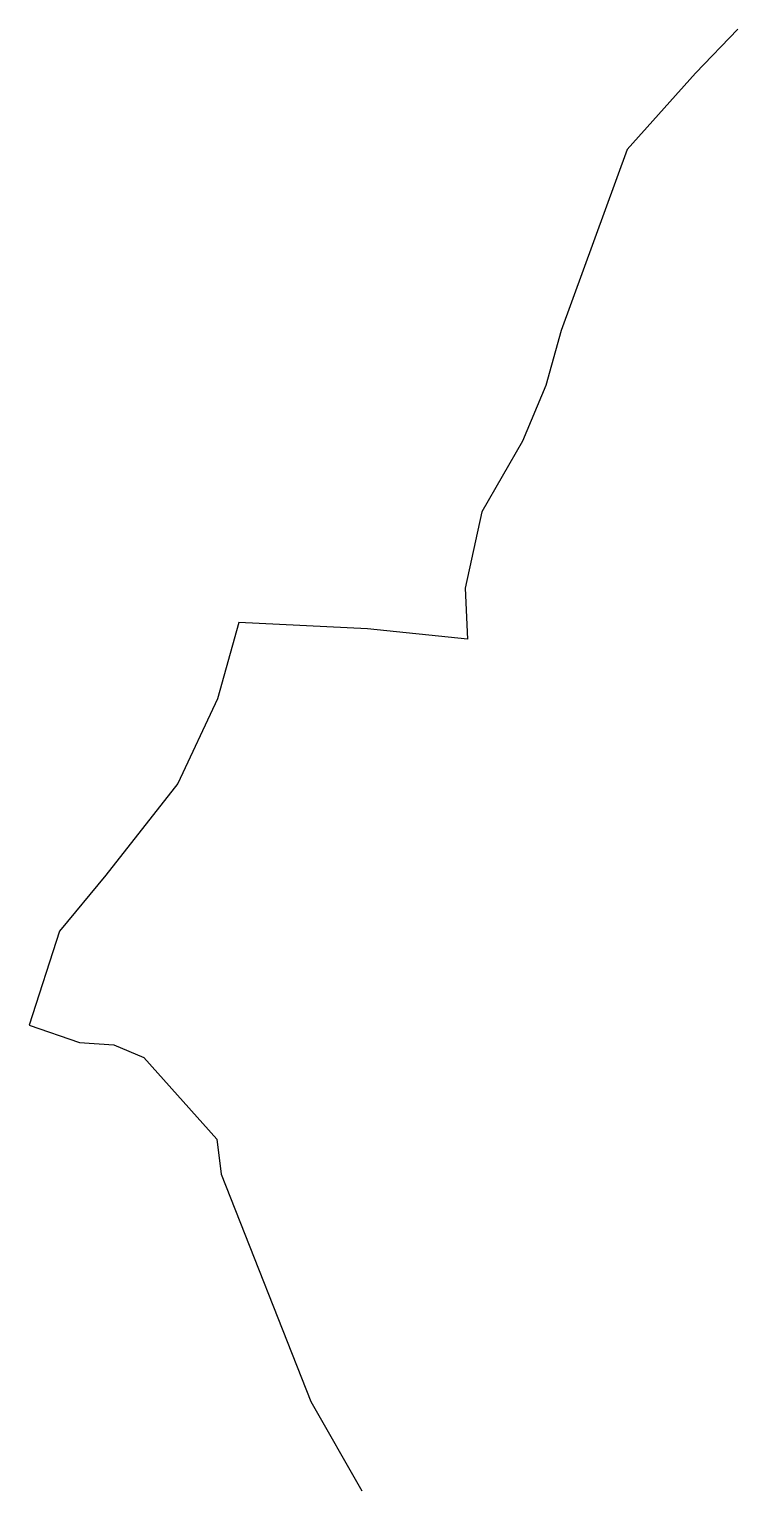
# Model space of a CAD drawing. Header units: metres. Extents: x 4644997 to 4645151, y 1943422 to 1943739.
import ezdxf

# ---------------------------------------------------------------- set-up
doc = ezdxf.new("R2010")
doc.units = ezdxf.units.M
doc.header["$MEASUREMENT"] = 0

msp = doc.modelspace()

# ---------------------------------------------------------------- linework, layer by layer
msp.add_lwpolyline([(4645150.77, 1943738.55), (4645150.77, 1943738.55), (4645141.63, 1943729.02), (4645126.84, 1943712.48), (4645112.5, 1943673.22), (4645109.16, 1943661.27), (4645104.13, 1943649.25), (4645095.29, 1943633.93), (4645091.73, 1943617.38), (4645092.19, 1943606.31), (4645070.56, 1943608.54), (4645042.66, 1943609.9), (4645038.08, 1943593.38), (4645029.43, 1943574.99), (4645013.83, 1943555.1), (4645003.84, 1943542.95), (4644997.26, 1943522.56), (4645008.18, 1943518.84), (4645015.59, 1943518.35), (4645022.08, 1943515.56), (4645037.91, 1943497.85), (4645038.81, 1943490.27), (4645058.27, 1943440.99), (4645069.34, 1943421.63)])

doc.saveas('drawing.dxf')
